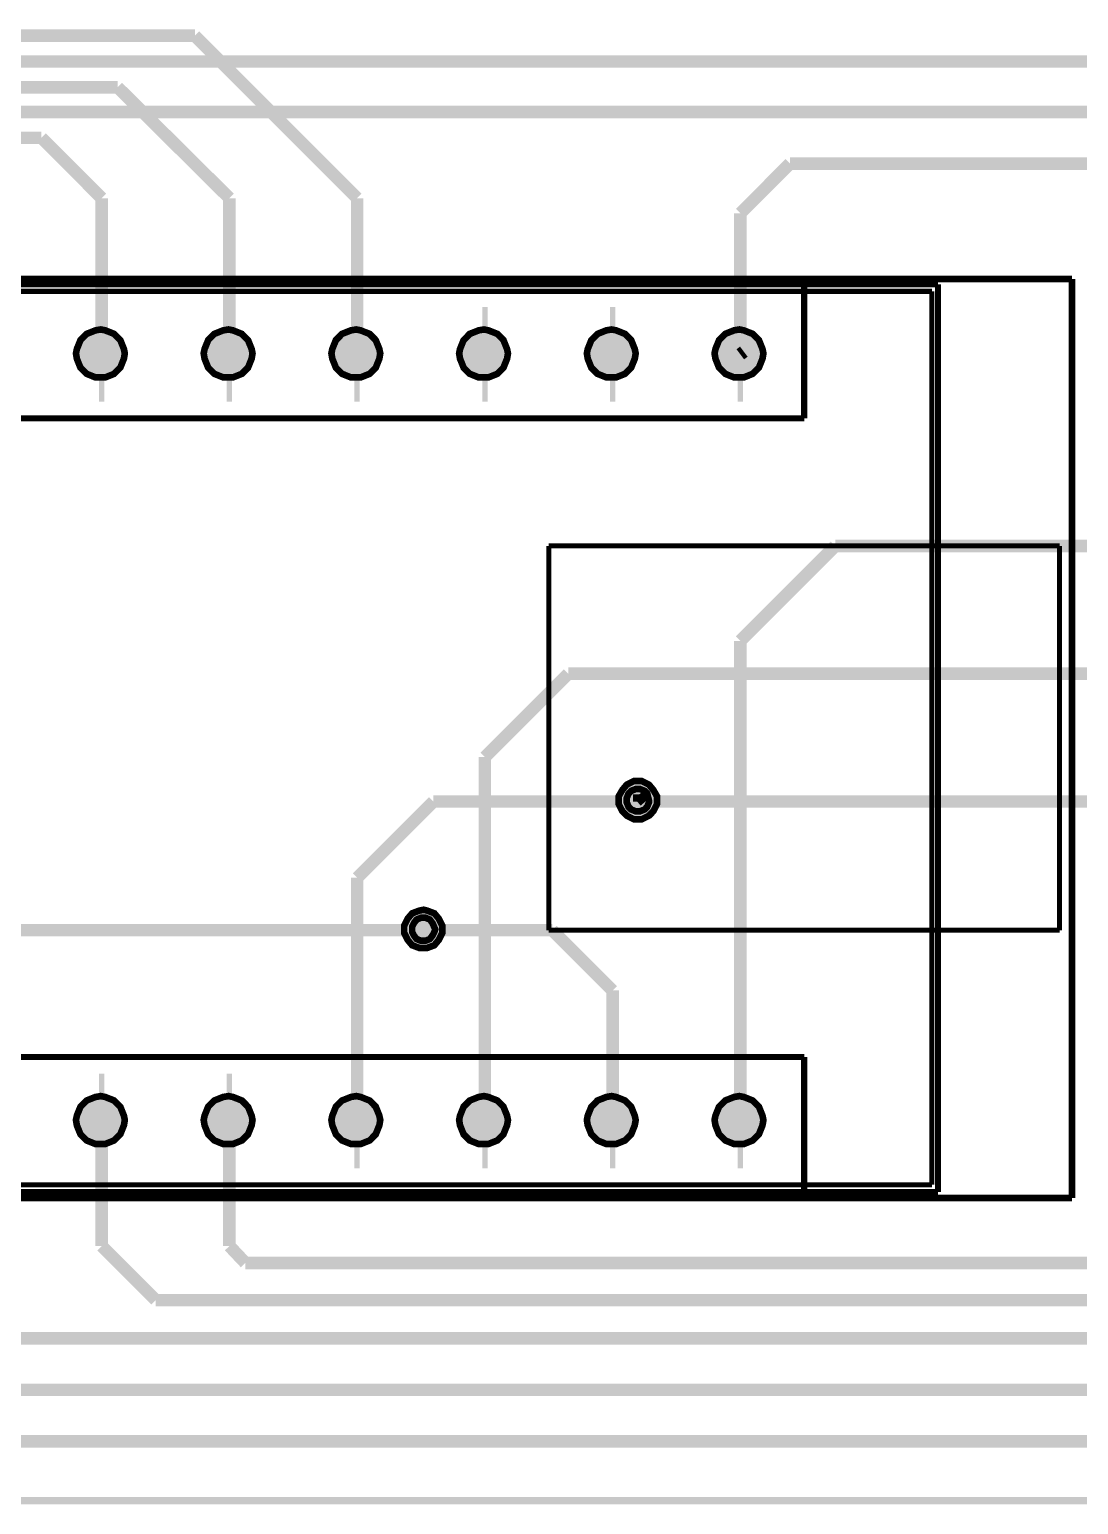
# Model space of a CAD drawing. Header units: millimetres. Extents: x 10 to 287, y 10 to 200.
# Drawn here: x 184.67 to 205.53, y 89.39 to 118.71 of the extents above; entities that cross this region are included whole.
import ezdxf

# ---------------------------------------------------------------- set-up
doc = ezdxf.new("R2010")
doc.units = ezdxf.units.MM
doc.layers.add('H', color=7, linetype='Continuous')
doc.layers.add('P', color=7, linetype='Continuous')

msp = doc.modelspace()

# ---------------------------------------------------------------- hatches: boundary and pattern name
at = {"layer": 'H', "linetype": 'Continuous'}
for points in [[(186.09, 111.778), (186.002, 111.778), (185.826, 111.866), (185.685, 111.989), (185.614, 112.166), (185.614, 112.254), (185.614, 112.36), (185.685, 112.536), (185.826, 112.66), (186.002, 112.73), (186.09, 112.73), (186.178, 112.73), (186.355, 112.66), (186.496, 112.536), (186.567, 112.36), (186.567, 112.254), (186.567, 112.166), (186.496, 111.989), (186.355, 111.866), (186.178, 111.778), (186.09, 111.778)], [(186.09, 111.778), (186.002, 111.778), (185.826, 111.866), (185.685, 111.989), (185.614, 112.166), (185.614, 112.254), (185.614, 112.36), (185.685, 112.536), (185.826, 112.66), (186.002, 112.73), (186.09, 112.73), (186.178, 112.73), (186.355, 112.66), (186.496, 112.536), (186.567, 112.36), (186.567, 112.254), (186.567, 112.166), (186.496, 111.989), (186.355, 111.866), (186.178, 111.778), (186.09, 111.778)], [(188.63, 111.778), (188.524, 111.778), (188.366, 111.866), (188.225, 111.989), (188.154, 112.166), (188.154, 112.254), (188.154, 112.36), (188.225, 112.536), (188.366, 112.66), (188.524, 112.73), (188.63, 112.73), (188.736, 112.73), (188.895, 112.66), (189.036, 112.536), (189.107, 112.36), (189.107, 112.254), (189.107, 112.166), (189.036, 111.989), (188.895, 111.866), (188.736, 111.778), (188.63, 111.778)], [(188.63, 111.778), (188.524, 111.778), (188.366, 111.866), (188.225, 111.989), (188.154, 112.166), (188.154, 112.254), (188.154, 112.36), (188.225, 112.536), (188.366, 112.66), (188.524, 112.73), (188.63, 112.73), (188.736, 112.73), (188.895, 112.66), (189.036, 112.536), (189.107, 112.36), (189.107, 112.254), (189.107, 112.166), (189.036, 111.989), (188.895, 111.866), (188.736, 111.778), (188.63, 111.778)], [(191.17, 111.778), (191.082, 111.778), (190.906, 111.866), (190.765, 111.989), (190.694, 112.166), (190.694, 112.254), (190.694, 112.36), (190.765, 112.536), (190.906, 112.66), (191.082, 112.73), (191.17, 112.73), (191.258, 112.73), (191.435, 112.66), (191.576, 112.536), (191.647, 112.36), (191.647, 112.254), (191.647, 112.166), (191.576, 111.989), (191.435, 111.866), (191.258, 111.778), (191.17, 111.778)], [(191.17, 111.778), (191.082, 111.778), (190.906, 111.866), (190.765, 111.989), (190.694, 112.166), (190.694, 112.254), (190.694, 112.36), (190.765, 112.536), (190.906, 112.66), (191.082, 112.73), (191.17, 112.73), (191.258, 112.73), (191.435, 112.66), (191.576, 112.536), (191.647, 112.36), (191.647, 112.254), (191.647, 112.166), (191.576, 111.989), (191.435, 111.866), (191.258, 111.778), (191.17, 111.778)], [(193.71, 111.778), (193.622, 111.778), (193.446, 111.866), (193.305, 111.989), (193.234, 112.166), (193.234, 112.254), (193.234, 112.36), (193.305, 112.536), (193.446, 112.66), (193.622, 112.73), (193.71, 112.73), (193.816, 112.73), (193.975, 112.66), (194.116, 112.536), (194.187, 112.36), (194.187, 112.254), (194.187, 112.166), (194.116, 111.989), (193.975, 111.866), (193.816, 111.778), (193.71, 111.778)], [(193.71, 111.778), (193.622, 111.778), (193.446, 111.866), (193.305, 111.989), (193.234, 112.166), (193.234, 112.254), (193.234, 112.36), (193.305, 112.536), (193.446, 112.66), (193.622, 112.73), (193.71, 112.73), (193.816, 112.73), (193.975, 112.66), (194.116, 112.536), (194.187, 112.36), (194.187, 112.254), (194.187, 112.166), (194.116, 111.989), (193.975, 111.866), (193.816, 111.778), (193.71, 111.778)], [(196.25, 111.778), (196.144, 111.778), (195.986, 111.866), (195.845, 111.989), (195.774, 112.166), (195.774, 112.254), (195.774, 112.36), (195.845, 112.536), (195.986, 112.66), (196.144, 112.73), (196.25, 112.73), (196.356, 112.73), (196.515, 112.66), (196.656, 112.536), (196.727, 112.36), (196.727, 112.254), (196.727, 112.166), (196.656, 111.989), (196.515, 111.866), (196.356, 111.778), (196.25, 111.778)], [(196.25, 111.778), (196.144, 111.778), (195.986, 111.866), (195.845, 111.989), (195.774, 112.166), (195.774, 112.254), (195.774, 112.36), (195.845, 112.536), (195.986, 112.66), (196.144, 112.73), (196.25, 112.73), (196.356, 112.73), (196.515, 112.66), (196.656, 112.536), (196.727, 112.36), (196.727, 112.254), (196.727, 112.166), (196.656, 111.989), (196.515, 111.866), (196.356, 111.778), (196.25, 111.778)], [(198.79, 111.778), (198.702, 111.778), (198.526, 111.866), (198.385, 111.989), (198.314, 112.166), (198.314, 112.254), (198.314, 112.36), (198.385, 112.536), (198.526, 112.66), (198.702, 112.73), (198.79, 112.73), (198.878, 112.73), (199.055, 112.66), (199.196, 112.536), (199.267, 112.36), (199.267, 112.254), (199.267, 112.166), (199.196, 111.989), (199.055, 111.866), (198.878, 111.778), (198.79, 111.778)], [(198.79, 111.778), (198.702, 111.778), (198.526, 111.866), (198.385, 111.989), (198.314, 112.166), (198.314, 112.254), (198.314, 112.36), (198.385, 112.536), (198.526, 112.66), (198.702, 112.73), (198.79, 112.73), (198.878, 112.73), (199.055, 112.66), (199.196, 112.536), (199.267, 112.36), (199.267, 112.254), (199.267, 112.166), (199.196, 111.989), (199.055, 111.866), (198.878, 111.778), (198.79, 111.778)], [(196.779, 103.011), (196.709, 103.011), (196.568, 103.064), (196.462, 103.17), (196.409, 103.311), (196.391, 103.382), (196.409, 103.452), (196.462, 103.593), (196.568, 103.699), (196.709, 103.752), (196.779, 103.752), (196.85, 103.752), (196.991, 103.699), (197.097, 103.593), (197.15, 103.452), (197.15, 103.382), (197.15, 103.311), (197.097, 103.17), (196.991, 103.064), (196.85, 103.011), (196.779, 103.011)], [(196.779, 103.011), (196.709, 103.011), (196.568, 103.064), (196.462, 103.17), (196.409, 103.311), (196.391, 103.382), (196.409, 103.452), (196.462, 103.593), (196.568, 103.699), (196.709, 103.752), (196.779, 103.752), (196.85, 103.752), (196.991, 103.699), (197.097, 103.593), (197.15, 103.452), (197.15, 103.382), (197.15, 103.311), (197.097, 103.17), (196.991, 103.064), (196.85, 103.011), (196.779, 103.011)], [(196.779, 103.152), (196.727, 103.152), (196.638, 103.188), (196.585, 103.258), (196.55, 103.346), (196.55, 103.434), (196.585, 103.523), (196.638, 103.576), (196.727, 103.611), (196.779, 103.611), (196.815, 103.611), (196.903, 103.576), (196.973, 103.505), (196.991, 103.434), (197.009, 103.382), (196.991, 103.346), (196.973, 103.258), (196.903, 103.188), (196.815, 103.152), (196.779, 103.152)], [(196.779, 103.152), (196.727, 103.152), (196.638, 103.188), (196.585, 103.258), (196.55, 103.346), (196.55, 103.434), (196.585, 103.523), (196.638, 103.576), (196.727, 103.611), (196.779, 103.611), (196.815, 103.611), (196.903, 103.576), (196.973, 103.505), (196.991, 103.434), (197.009, 103.382), (196.991, 103.346), (196.973, 103.258), (196.903, 103.188), (196.815, 103.152), (196.779, 103.152)], [(192.511, 100.436), (192.44, 100.453), (192.299, 100.506), (192.193, 100.612), (192.14, 100.736), (192.14, 100.824), (192.14, 100.894), (192.193, 101.036), (192.299, 101.141), (192.44, 101.194), (192.511, 101.194), (192.581, 101.194), (192.723, 101.141), (192.828, 101.036), (192.881, 100.894), (192.881, 100.824), (192.881, 100.736), (192.828, 100.612), (192.723, 100.506), (192.581, 100.453), (192.511, 100.436)], [(192.511, 100.436), (192.44, 100.453), (192.299, 100.506), (192.193, 100.612), (192.14, 100.736), (192.14, 100.824), (192.14, 100.894), (192.193, 101.036), (192.299, 101.141), (192.44, 101.194), (192.511, 101.194), (192.581, 101.194), (192.723, 101.141), (192.828, 101.036), (192.881, 100.894), (192.881, 100.824), (192.881, 100.736), (192.828, 100.612), (192.723, 100.506), (192.581, 100.453), (192.511, 100.436)], [(192.511, 100.595), (192.458, 100.595), (192.387, 100.63), (192.317, 100.683), (192.282, 100.771), (192.282, 100.824), (192.282, 100.859), (192.317, 100.947), (192.387, 101), (192.458, 101.053), (192.564, 101.053), (192.634, 101), (192.705, 100.947), (192.74, 100.859), (192.74, 100.806), (192.74, 100.771), (192.705, 100.683), (192.634, 100.63), (192.564, 100.595), (192.511, 100.595)], [(192.511, 100.595), (192.458, 100.595), (192.387, 100.63), (192.317, 100.683), (192.282, 100.771), (192.282, 100.824), (192.282, 100.859), (192.317, 100.947), (192.387, 101), (192.458, 101.053), (192.564, 101.053), (192.634, 101), (192.705, 100.947), (192.74, 100.859), (192.74, 100.806), (192.74, 100.771), (192.705, 100.683), (192.634, 100.63), (192.564, 100.595), (192.511, 100.595)], [(186.09, 96.538), (186.002, 96.555), (185.826, 96.626), (185.685, 96.749), (185.614, 96.926), (185.614, 97.014), (185.614, 97.12), (185.685, 97.278), (185.826, 97.42), (186.002, 97.49), (186.09, 97.49), (186.178, 97.49), (186.355, 97.42), (186.496, 97.278), (186.567, 97.12), (186.567, 97.014), (186.567, 96.926), (186.496, 96.749), (186.355, 96.626), (186.178, 96.555), (186.09, 96.538)], [(186.09, 96.538), (186.002, 96.555), (185.826, 96.626), (185.685, 96.749), (185.614, 96.926), (185.614, 97.014), (185.614, 97.12), (185.685, 97.278), (185.826, 97.42), (186.002, 97.49), (186.09, 97.49), (186.178, 97.49), (186.355, 97.42), (186.496, 97.278), (186.567, 97.12), (186.567, 97.014), (186.567, 96.926), (186.496, 96.749), (186.355, 96.626), (186.178, 96.555), (186.09, 96.538)], [(188.63, 96.538), (188.524, 96.555), (188.366, 96.626), (188.225, 96.749), (188.154, 96.926), (188.154, 97.014), (188.154, 97.12), (188.225, 97.278), (188.366, 97.42), (188.524, 97.49), (188.63, 97.49), (188.736, 97.49), (188.895, 97.42), (189.036, 97.278), (189.107, 97.12), (189.107, 97.014), (189.107, 96.926), (189.036, 96.749), (188.895, 96.626), (188.736, 96.555), (188.63, 96.538)], [(188.63, 96.538), (188.524, 96.555), (188.366, 96.626), (188.225, 96.749), (188.154, 96.926), (188.154, 97.014), (188.154, 97.12), (188.225, 97.278), (188.366, 97.42), (188.524, 97.49), (188.63, 97.49), (188.736, 97.49), (188.895, 97.42), (189.036, 97.278), (189.107, 97.12), (189.107, 97.014), (189.107, 96.926), (189.036, 96.749), (188.895, 96.626), (188.736, 96.555), (188.63, 96.538)], [(191.17, 96.538), (191.082, 96.555), (190.906, 96.626), (190.765, 96.749), (190.694, 96.926), (190.694, 97.014), (190.694, 97.12), (190.765, 97.278), (190.906, 97.42), (191.082, 97.49), (191.17, 97.49), (191.258, 97.49), (191.435, 97.42), (191.576, 97.278), (191.647, 97.12), (191.647, 97.014), (191.647, 96.926), (191.576, 96.749), (191.435, 96.626), (191.258, 96.555), (191.17, 96.538)], [(191.17, 96.538), (191.082, 96.555), (190.906, 96.626), (190.765, 96.749), (190.694, 96.926), (190.694, 97.014), (190.694, 97.12), (190.765, 97.278), (190.906, 97.42), (191.082, 97.49), (191.17, 97.49), (191.258, 97.49), (191.435, 97.42), (191.576, 97.278), (191.647, 97.12), (191.647, 97.014), (191.647, 96.926), (191.576, 96.749), (191.435, 96.626), (191.258, 96.555), (191.17, 96.538)], [(193.71, 96.538), (193.622, 96.555), (193.446, 96.626), (193.305, 96.749), (193.234, 96.926), (193.234, 97.014), (193.234, 97.12), (193.305, 97.278), (193.446, 97.42), (193.622, 97.49), (193.71, 97.49), (193.816, 97.49), (193.975, 97.42), (194.116, 97.278), (194.187, 97.12), (194.187, 97.014), (194.187, 96.926), (194.116, 96.749), (193.975, 96.626), (193.816, 96.555), (193.71, 96.538)], [(193.71, 96.538), (193.622, 96.555), (193.446, 96.626), (193.305, 96.749), (193.234, 96.926), (193.234, 97.014), (193.234, 97.12), (193.305, 97.278), (193.446, 97.42), (193.622, 97.49), (193.71, 97.49), (193.816, 97.49), (193.975, 97.42), (194.116, 97.278), (194.187, 97.12), (194.187, 97.014), (194.187, 96.926), (194.116, 96.749), (193.975, 96.626), (193.816, 96.555), (193.71, 96.538)], [(196.25, 96.538), (196.144, 96.555), (195.986, 96.626), (195.845, 96.749), (195.774, 96.926), (195.774, 97.014), (195.774, 97.12), (195.845, 97.278), (195.986, 97.42), (196.144, 97.49), (196.25, 97.49), (196.356, 97.49), (196.515, 97.42), (196.656, 97.278), (196.727, 97.12), (196.727, 97.014), (196.727, 96.926), (196.656, 96.749), (196.515, 96.626), (196.356, 96.555), (196.25, 96.538)], [(196.25, 96.538), (196.144, 96.555), (195.986, 96.626), (195.845, 96.749), (195.774, 96.926), (195.774, 97.014), (195.774, 97.12), (195.845, 97.278), (195.986, 97.42), (196.144, 97.49), (196.25, 97.49), (196.356, 97.49), (196.515, 97.42), (196.656, 97.278), (196.727, 97.12), (196.727, 97.014), (196.727, 96.926), (196.656, 96.749), (196.515, 96.626), (196.356, 96.555), (196.25, 96.538)], [(198.79, 96.538), (198.702, 96.555), (198.526, 96.626), (198.385, 96.749), (198.314, 96.926), (198.314, 97.014), (198.314, 97.12), (198.385, 97.278), (198.526, 97.42), (198.702, 97.49), (198.79, 97.49), (198.878, 97.49), (199.055, 97.42), (199.196, 97.278), (199.267, 97.12), (199.267, 97.014), (199.267, 96.926), (199.196, 96.749), (199.055, 96.626), (198.878, 96.555), (198.79, 96.538)], [(198.79, 96.538), (198.702, 96.555), (198.526, 96.626), (198.385, 96.749), (198.314, 96.926), (198.314, 97.014), (198.314, 97.12), (198.385, 97.278), (198.526, 97.42), (198.702, 97.49), (198.79, 97.49), (198.878, 97.49), (199.055, 97.42), (199.196, 97.278), (199.267, 97.12), (199.267, 97.014), (199.267, 96.926), (199.196, 96.749), (199.055, 96.626), (198.878, 96.555), (198.79, 96.538)]]:
    msp.add_hatch(color=256, dxfattribs=at).paths.add_polyline_path(points)

# ---------------------------------------------------------------- linework, layer by layer
at = {"layer": 'P'}
for points, const_width in [([(187.96, 118.586), (145.785, 118.586)], 0.25), ([(187.96, 118.586), (145.785, 118.586)], 0.25), ([(191.188, 115.358), (187.96, 118.586)], 0.25), ([(191.188, 115.358), (187.96, 118.586)], 0.25), ([(224.525, 118.075), (172.455, 118.075)], 0.25), ([(224.525, 118.075), (172.455, 118.075)], 0.25), ([(186.425, 117.563), (144.78, 117.563)], 0.25), ([(186.425, 117.563), (144.78, 117.563)], 0.25), ([(188.648, 115.358), (186.425, 117.563)], 0.25), ([(188.648, 115.358), (186.425, 117.563)], 0.25), ([(219.146, 117.069), (176.477, 117.069)], 0.25), ([(219.146, 117.069), (176.477, 117.069)], 0.25), ([(184.908, 116.558), (143.757, 116.558)], 0.25), ([(184.908, 116.558), (143.757, 116.558)], 0.25), ([(186.108, 115.358), (184.908, 116.558)], 0.25), ([(186.108, 115.358), (184.908, 116.558)], 0.25), ([(199.796, 116.046), (198.808, 115.058)], 0.25), ([(199.796, 116.046), (198.808, 115.058)], 0.25), ([(217.417, 116.046), (199.796, 116.046)], 0.25), ([(217.417, 116.046), (199.796, 116.046)], 0.25), ([(186.108, 112.254), (186.108, 115.358)], 0.25), ([(186.108, 112.254), (186.108, 115.358)], 0.25), ([(188.648, 112.254), (188.648, 115.358)], 0.25), ([(188.648, 112.254), (188.648, 115.358)], 0.25), ([(191.188, 112.254), (191.188, 115.358)], 0.25), ([(191.188, 112.254), (191.188, 115.358)], 0.25), ([(198.808, 115.058), (198.808, 112.254)], 0.25), ([(198.808, 115.058), (198.808, 112.254)], 0.25), ([(205.405, 113.753), (159.191, 113.753)], 0.132), ([(205.405, 113.753), (159.191, 113.753)], 0.132), ([(205.405, 113.753), (205.405, 95.479)], 0.132), ([(205.405, 113.753), (205.405, 95.479)], 0.132), ([(202.741, 113.647), (159.297, 113.647)], 0.12), ([(202.741, 113.647), (159.297, 113.647)], 0.12), ([(159.438, 113.506), (202.618, 113.506)], 0.1), ([(159.438, 113.506), (202.618, 113.506)], 0.1), ([(200.078, 110.984), (200.078, 113.647)], 0.12), ([(200.078, 110.984), (200.078, 113.647)], 0.12), ([(202.618, 113.506), (202.618, 95.744)], 0.1), ([(202.618, 113.506), (202.618, 95.744)], 0.1), ([(202.741, 95.603), (202.741, 113.647)], 0.12), ([(202.741, 95.603), (202.741, 113.647)], 0.12), ([(186.055, 112.254), (186.161, 112.254)], 1.878), ([(186.055, 112.254), (186.161, 112.254)], 1.878), ([(188.595, 112.254), (188.701, 112.254)], 1.878), ([(188.595, 112.254), (188.701, 112.254)], 1.878), ([(191.135, 112.254), (191.241, 112.254)], 1.878), ([(191.135, 112.254), (191.241, 112.254)], 1.878), ([(193.675, 112.254), (193.781, 112.254)], 1.878), ([(193.675, 112.254), (193.781, 112.254)], 1.878), ([(196.215, 112.254), (196.321, 112.254)], 1.878), ([(196.215, 112.254), (196.321, 112.254)], 1.878), ([(198.755, 112.254), (198.861, 112.254)], 1.878), ([(198.755, 112.254), (198.861, 112.254)], 1.878), ([(186.567, 112.272), (186.549, 112.36), (186.478, 112.536), (186.355, 112.66), (186.178, 112.73), (186.09, 112.748), (185.984, 112.73), (185.808, 112.66), (185.685, 112.536), (185.614, 112.36), (185.596, 112.272), (185.614, 112.166), (185.685, 111.989), (185.808, 111.866), (185.984, 111.795), (186.09, 111.795), (186.178, 111.795), (186.355, 111.866), (186.478, 111.989), (186.549, 112.166), (186.567, 112.272), (186.567, 112.272)], 0.132), ([(186.567, 112.272), (186.549, 112.36), (186.478, 112.536), (186.355, 112.66), (186.178, 112.73), (186.09, 112.748), (185.984, 112.73), (185.808, 112.66), (185.685, 112.536), (185.614, 112.36), (185.596, 112.272), (185.614, 112.166), (185.685, 111.989), (185.808, 111.866), (185.984, 111.795), (186.09, 111.795), (186.178, 111.795), (186.355, 111.866), (186.478, 111.989), (186.549, 112.166), (186.567, 112.272), (186.567, 112.272)], 0.132), ([(189.107, 112.272), (189.089, 112.36), (189.018, 112.536), (188.895, 112.66), (188.718, 112.73), (188.63, 112.748), (188.524, 112.73), (188.348, 112.66), (188.225, 112.536), (188.154, 112.36), (188.136, 112.272), (188.154, 112.166), (188.225, 111.989), (188.348, 111.866), (188.524, 111.795), (188.63, 111.795), (188.718, 111.795), (188.895, 111.866), (189.018, 111.989), (189.089, 112.166), (189.107, 112.272), (189.107, 112.272)], 0.132), ([(189.107, 112.272), (189.089, 112.36), (189.018, 112.536), (188.895, 112.66), (188.718, 112.73), (188.63, 112.748), (188.524, 112.73), (188.348, 112.66), (188.225, 112.536), (188.154, 112.36), (188.136, 112.272), (188.154, 112.166), (188.225, 111.989), (188.348, 111.866), (188.524, 111.795), (188.63, 111.795), (188.718, 111.795), (188.895, 111.866), (189.018, 111.989), (189.089, 112.166), (189.107, 112.272), (189.107, 112.272)], 0.132), ([(191.647, 112.272), (191.629, 112.36), (191.558, 112.536), (191.435, 112.66), (191.258, 112.73), (191.17, 112.748), (191.064, 112.73), (190.888, 112.66), (190.765, 112.536), (190.694, 112.36), (190.676, 112.272), (190.694, 112.166), (190.765, 111.989), (190.888, 111.866), (191.064, 111.795), (191.17, 111.795), (191.258, 111.795), (191.435, 111.866), (191.558, 111.989), (191.629, 112.166), (191.647, 112.272), (191.647, 112.272)], 0.132), ([(191.647, 112.272), (191.629, 112.36), (191.558, 112.536), (191.435, 112.66), (191.258, 112.73), (191.17, 112.748), (191.064, 112.73), (190.888, 112.66), (190.765, 112.536), (190.694, 112.36), (190.676, 112.272), (190.694, 112.166), (190.765, 111.989), (190.888, 111.866), (191.064, 111.795), (191.17, 111.795), (191.258, 111.795), (191.435, 111.866), (191.558, 111.989), (191.629, 112.166), (191.647, 112.272), (191.647, 112.272)], 0.132), ([(194.187, 112.272), (194.169, 112.36), (194.098, 112.536), (193.975, 112.66), (193.798, 112.73), (193.71, 112.748), (193.604, 112.73), (193.428, 112.66), (193.305, 112.536), (193.234, 112.36), (193.216, 112.272), (193.234, 112.166), (193.305, 111.989), (193.428, 111.866), (193.604, 111.795), (193.71, 111.795), (193.798, 111.795), (193.975, 111.866), (194.098, 111.989), (194.169, 112.166), (194.187, 112.272), (194.187, 112.272)], 0.132), ([(194.187, 112.272), (194.169, 112.36), (194.098, 112.536), (193.975, 112.66), (193.798, 112.73), (193.71, 112.748), (193.604, 112.73), (193.428, 112.66), (193.305, 112.536), (193.234, 112.36), (193.216, 112.272), (193.234, 112.166), (193.305, 111.989), (193.428, 111.866), (193.604, 111.795), (193.71, 111.795), (193.798, 111.795), (193.975, 111.866), (194.098, 111.989), (194.169, 112.166), (194.187, 112.272), (194.187, 112.272)], 0.132), ([(196.727, 112.272), (196.709, 112.36), (196.638, 112.536), (196.515, 112.66), (196.338, 112.73), (196.25, 112.748), (196.144, 112.73), (195.968, 112.66), (195.845, 112.536), (195.774, 112.36), (195.756, 112.272), (195.774, 112.166), (195.845, 111.989), (195.968, 111.866), (196.144, 111.795), (196.25, 111.795), (196.338, 111.795), (196.515, 111.866), (196.638, 111.989), (196.709, 112.166), (196.727, 112.272), (196.727, 112.272)], 0.132), ([(196.727, 112.272), (196.709, 112.36), (196.638, 112.536), (196.515, 112.66), (196.338, 112.73), (196.25, 112.748), (196.144, 112.73), (195.968, 112.66), (195.845, 112.536), (195.774, 112.36), (195.756, 112.272), (195.774, 112.166), (195.845, 111.989), (195.968, 111.866), (196.144, 111.795), (196.25, 111.795), (196.338, 111.795), (196.515, 111.866), (196.638, 111.989), (196.709, 112.166), (196.727, 112.272), (196.727, 112.272)], 0.132), ([(199.267, 112.272), (199.249, 112.36), (199.178, 112.536), (199.055, 112.66), (198.878, 112.73), (198.79, 112.748), (198.684, 112.73), (198.508, 112.66), (198.385, 112.536), (198.314, 112.36), (198.296, 112.272), (198.314, 112.166), (198.385, 111.989), (198.508, 111.866), (198.684, 111.795), (198.79, 111.795), (198.878, 111.795), (199.055, 111.866), (199.178, 111.989), (199.249, 112.166), (199.267, 112.272), (199.267, 112.272)], 0.132), ([(199.267, 112.272), (199.249, 112.36), (199.178, 112.536), (199.055, 112.66), (198.878, 112.73), (198.79, 112.748), (198.684, 112.73), (198.508, 112.66), (198.385, 112.536), (198.314, 112.36), (198.296, 112.272), (198.314, 112.166), (198.385, 111.989), (198.508, 111.866), (198.684, 111.795), (198.79, 111.795), (198.878, 111.795), (199.055, 111.866), (199.178, 111.989), (199.249, 112.166), (199.267, 112.272), (199.267, 112.272)], 0.132), ([(198.878, 112.307), (198.808, 112.254)], 0.25), ([(198.878, 112.307), (198.808, 112.254)], 0.25), ([(161.978, 110.984), (200.078, 110.984)], 0.12), ([(161.978, 110.984), (200.078, 110.984)], 0.12), ([(194.998, 100.806), (194.998, 108.444)], 0.1), ([(194.998, 108.444), (205.158, 108.444)], 0.1), ([(194.998, 100.806), (194.998, 108.444)], 0.1), ([(194.998, 108.444), (205.158, 108.444)], 0.1), ([(200.695, 108.444), (198.808, 106.557)], 0.25), ([(200.695, 108.444), (198.808, 106.557)], 0.25), ([(223.926, 108.444), (200.695, 108.444)], 0.25), ([(223.926, 108.444), (200.695, 108.444)], 0.25), ([(205.158, 108.444), (205.158, 100.806)], 0.1), ([(205.158, 108.444), (205.158, 100.806)], 0.1), ([(198.808, 106.557), (198.808, 97.014)], 0.25), ([(198.808, 106.557), (198.808, 97.014)], 0.25), ([(193.728, 104.246), (195.386, 105.904)], 0.25), ([(193.728, 104.246), (195.386, 105.904)], 0.25), ([(195.386, 105.904), (207.751, 105.904)], 0.25), ([(195.386, 105.904), (207.751, 105.904)], 0.25), ([(193.728, 97.014), (193.728, 104.246)], 0.25), ([(193.728, 97.014), (193.728, 104.246)], 0.25), ([(197.15, 103.382), (197.15, 103.47), (197.079, 103.593), (196.991, 103.699), (196.85, 103.77), (196.762, 103.77), (196.691, 103.77), (196.55, 103.699), (196.462, 103.593), (196.391, 103.47), (196.391, 103.382), (196.391, 103.311), (196.462, 103.17), (196.55, 103.082), (196.691, 103.011), (196.762, 103.011), (196.85, 103.011), (196.991, 103.082), (197.079, 103.17), (197.15, 103.311), (197.15, 103.382), (197.15, 103.382)], 0.132), ([(197.15, 103.382), (197.15, 103.47), (197.079, 103.593), (196.991, 103.699), (196.85, 103.77), (196.762, 103.77), (196.691, 103.77), (196.55, 103.699), (196.462, 103.593), (196.391, 103.47), (196.391, 103.382), (196.391, 103.311), (196.462, 103.17), (196.55, 103.082), (196.691, 103.011), (196.762, 103.011), (196.85, 103.011), (196.991, 103.082), (197.079, 103.17), (197.15, 103.311), (197.15, 103.382), (197.15, 103.382)], 0.132), ([(196.991, 103.382), (196.956, 103.523), (196.903, 103.576), (196.815, 103.611), (196.727, 103.611), (196.638, 103.576), (196.585, 103.523), (196.55, 103.434), (196.55, 103.346), (196.585, 103.258), (196.638, 103.205), (196.727, 103.17), (196.815, 103.17), (196.903, 103.205), (196.956, 103.258), (196.991, 103.346), (196.991, 103.382), (196.991, 103.382)], 0.132), ([(196.991, 103.382), (196.956, 103.523), (196.903, 103.576), (196.815, 103.611), (196.727, 103.611), (196.638, 103.576), (196.585, 103.523), (196.55, 103.434), (196.55, 103.346), (196.585, 103.258), (196.638, 103.205), (196.727, 103.17), (196.815, 103.17), (196.903, 103.205), (196.956, 103.258), (196.991, 103.346), (196.991, 103.382), (196.991, 103.382)], 0.132), ([(196.921, 103.364), (196.797, 103.505)], 0.25), ([(196.797, 103.364), (196.797, 103.505)], 0.25), ([(196.921, 103.364), (196.797, 103.505)], 0.25), ([(196.797, 103.364), (196.797, 103.505)], 0.25), ([(192.705, 103.364), (191.188, 101.847)], 0.25), ([(192.705, 103.364), (191.188, 101.847)], 0.25), ([(196.797, 103.364), (192.705, 103.364)], 0.25), ([(196.797, 103.364), (192.705, 103.364)], 0.25), ([(223.926, 103.364), (196.921, 103.364)], 0.25), ([(223.926, 103.364), (196.921, 103.364)], 0.25), ([(191.188, 101.847), (191.188, 97.014)], 0.25), ([(191.188, 101.847), (191.188, 97.014)], 0.25), ([(192.881, 100.824), (192.881, 100.894), (192.811, 101.036), (192.723, 101.141), (192.581, 101.194), (192.511, 101.212), (192.423, 101.194), (192.282, 101.141), (192.193, 101.036), (192.123, 100.894), (192.123, 100.824), (192.123, 100.753), (192.193, 100.612), (192.282, 100.506), (192.423, 100.453), (192.511, 100.453), (192.581, 100.453), (192.723, 100.506), (192.811, 100.612), (192.881, 100.753), (192.881, 100.824), (192.881, 100.824)], 0.132), ([(192.881, 100.824), (192.881, 100.894), (192.811, 101.036), (192.723, 101.141), (192.581, 101.194), (192.511, 101.212), (192.423, 101.194), (192.282, 101.141), (192.193, 101.036), (192.123, 100.894), (192.123, 100.824), (192.123, 100.753), (192.193, 100.612), (192.282, 100.506), (192.423, 100.453), (192.511, 100.453), (192.581, 100.453), (192.723, 100.506), (192.811, 100.612), (192.881, 100.753), (192.881, 100.824), (192.881, 100.824)], 0.132), ([(138.165, 100.806), (192.528, 100.806)], 0.25), ([(138.165, 100.806), (192.528, 100.806)], 0.25), ([(192.74, 100.824), (192.687, 100.947), (192.634, 101.018), (192.546, 101.053), (192.458, 101.053), (192.37, 101.018), (192.317, 100.947), (192.282, 100.877), (192.282, 100.771), (192.317, 100.7), (192.37, 100.63), (192.458, 100.595), (192.546, 100.595), (192.634, 100.63), (192.687, 100.7), (192.723, 100.771), (192.74, 100.824), (192.74, 100.824)], 0.132), ([(192.74, 100.824), (192.687, 100.947), (192.634, 101.018), (192.546, 101.053), (192.458, 101.053), (192.37, 101.018), (192.317, 100.947), (192.282, 100.877), (192.282, 100.771), (192.317, 100.7), (192.37, 100.63), (192.458, 100.595), (192.546, 100.595), (192.634, 100.63), (192.687, 100.7), (192.723, 100.771), (192.74, 100.824), (192.74, 100.824)], 0.132), ([(192.528, 100.806), (195.068, 100.806)], 0.25), ([(192.528, 100.806), (195.068, 100.806)], 0.25), ([(195.068, 100.806), (196.268, 99.607)], 0.25), ([(195.068, 100.806), (196.268, 99.607)], 0.25), ([(205.158, 100.806), (194.998, 100.806)], 0.1), ([(205.158, 100.806), (194.998, 100.806)], 0.1), ([(196.268, 99.607), (196.268, 97.014)], 0.25), ([(196.268, 99.607), (196.268, 97.014)], 0.25), ([(164.518, 98.284), (200.078, 98.284)], 0.12), ([(164.518, 98.284), (200.078, 98.284)], 0.12), ([(200.078, 98.284), (200.078, 95.603)], 0.12), ([(200.078, 98.284), (200.078, 95.603)], 0.12), ([(186.055, 97.014), (186.161, 97.014)], 1.878), ([(186.055, 97.014), (186.161, 97.014)], 1.878), ([(188.595, 97.014), (188.701, 97.014)], 1.878), ([(188.595, 97.014), (188.701, 97.014)], 1.878), ([(191.135, 97.014), (191.241, 97.014)], 1.878), ([(191.135, 97.014), (191.241, 97.014)], 1.878), ([(193.675, 97.014), (193.781, 97.014)], 1.878), ([(193.675, 97.014), (193.781, 97.014)], 1.878), ([(196.215, 97.014), (196.321, 97.014)], 1.878), ([(196.215, 97.014), (196.321, 97.014)], 1.878), ([(198.755, 97.014), (198.861, 97.014)], 1.878), ([(198.755, 97.014), (198.861, 97.014)], 1.878), ([(186.567, 97.032), (186.549, 97.12), (186.478, 97.296), (186.355, 97.42), (186.178, 97.49), (186.09, 97.508), (185.984, 97.49), (185.808, 97.42), (185.685, 97.296), (185.614, 97.12), (185.596, 97.032), (185.614, 96.926), (185.685, 96.749), (185.808, 96.626), (185.984, 96.555), (186.09, 96.555), (186.178, 96.555), (186.355, 96.626), (186.478, 96.749), (186.549, 96.926), (186.567, 97.032), (186.567, 97.032)], 0.132), ([(186.567, 97.032), (186.549, 97.12), (186.478, 97.296), (186.355, 97.42), (186.178, 97.49), (186.09, 97.508), (185.984, 97.49), (185.808, 97.42), (185.685, 97.296), (185.614, 97.12), (185.596, 97.032), (185.614, 96.926), (185.685, 96.749), (185.808, 96.626), (185.984, 96.555), (186.09, 96.555), (186.178, 96.555), (186.355, 96.626), (186.478, 96.749), (186.549, 96.926), (186.567, 97.032), (186.567, 97.032)], 0.132), ([(189.107, 97.032), (189.089, 97.12), (189.018, 97.296), (188.895, 97.42), (188.718, 97.49), (188.63, 97.508), (188.524, 97.49), (188.348, 97.42), (188.225, 97.296), (188.154, 97.12), (188.136, 97.032), (188.154, 96.926), (188.225, 96.749), (188.348, 96.626), (188.524, 96.555), (188.63, 96.555), (188.718, 96.555), (188.895, 96.626), (189.018, 96.749), (189.089, 96.926), (189.107, 97.032), (189.107, 97.032)], 0.132), ([(189.107, 97.032), (189.089, 97.12), (189.018, 97.296), (188.895, 97.42), (188.718, 97.49), (188.63, 97.508), (188.524, 97.49), (188.348, 97.42), (188.225, 97.296), (188.154, 97.12), (188.136, 97.032), (188.154, 96.926), (188.225, 96.749), (188.348, 96.626), (188.524, 96.555), (188.63, 96.555), (188.718, 96.555), (188.895, 96.626), (189.018, 96.749), (189.089, 96.926), (189.107, 97.032), (189.107, 97.032)], 0.132), ([(191.647, 97.032), (191.629, 97.12), (191.558, 97.296), (191.435, 97.42), (191.258, 97.49), (191.17, 97.508), (191.064, 97.49), (190.888, 97.42), (190.765, 97.296), (190.694, 97.12), (190.676, 97.032), (190.694, 96.926), (190.765, 96.749), (190.888, 96.626), (191.064, 96.555), (191.17, 96.555), (191.258, 96.555), (191.435, 96.626), (191.558, 96.749), (191.629, 96.926), (191.647, 97.032), (191.647, 97.032)], 0.132), ([(191.647, 97.032), (191.629, 97.12), (191.558, 97.296), (191.435, 97.42), (191.258, 97.49), (191.17, 97.508), (191.064, 97.49), (190.888, 97.42), (190.765, 97.296), (190.694, 97.12), (190.676, 97.032), (190.694, 96.926), (190.765, 96.749), (190.888, 96.626), (191.064, 96.555), (191.17, 96.555), (191.258, 96.555), (191.435, 96.626), (191.558, 96.749), (191.629, 96.926), (191.647, 97.032), (191.647, 97.032)], 0.132), ([(194.187, 97.032), (194.169, 97.12), (194.098, 97.296), (193.975, 97.42), (193.798, 97.49), (193.71, 97.508), (193.604, 97.49), (193.428, 97.42), (193.305, 97.296), (193.234, 97.12), (193.216, 97.032), (193.234, 96.926), (193.305, 96.749), (193.428, 96.626), (193.604, 96.555), (193.71, 96.555), (193.798, 96.555), (193.975, 96.626), (194.098, 96.749), (194.169, 96.926), (194.187, 97.032), (194.187, 97.032)], 0.132), ([(194.187, 97.032), (194.169, 97.12), (194.098, 97.296), (193.975, 97.42), (193.798, 97.49), (193.71, 97.508), (193.604, 97.49), (193.428, 97.42), (193.305, 97.296), (193.234, 97.12), (193.216, 97.032), (193.234, 96.926), (193.305, 96.749), (193.428, 96.626), (193.604, 96.555), (193.71, 96.555), (193.798, 96.555), (193.975, 96.626), (194.098, 96.749), (194.169, 96.926), (194.187, 97.032), (194.187, 97.032)], 0.132), ([(196.727, 97.032), (196.709, 97.12), (196.638, 97.296), (196.515, 97.42), (196.338, 97.49), (196.25, 97.508), (196.144, 97.49), (195.968, 97.42), (195.845, 97.296), (195.774, 97.12), (195.756, 97.032), (195.774, 96.926), (195.845, 96.749), (195.968, 96.626), (196.144, 96.555), (196.25, 96.555), (196.338, 96.555), (196.515, 96.626), (196.638, 96.749), (196.709, 96.926), (196.727, 97.032), (196.727, 97.032)], 0.132), ([(196.727, 97.032), (196.709, 97.12), (196.638, 97.296), (196.515, 97.42), (196.338, 97.49), (196.25, 97.508), (196.144, 97.49), (195.968, 97.42), (195.845, 97.296), (195.774, 97.12), (195.756, 97.032), (195.774, 96.926), (195.845, 96.749), (195.968, 96.626), (196.144, 96.555), (196.25, 96.555), (196.338, 96.555), (196.515, 96.626), (196.638, 96.749), (196.709, 96.926), (196.727, 97.032), (196.727, 97.032)], 0.132), ([(199.267, 97.032), (199.249, 97.12), (199.178, 97.296), (199.055, 97.42), (198.878, 97.49), (198.79, 97.508), (198.684, 97.49), (198.508, 97.42), (198.385, 97.296), (198.314, 97.12), (198.296, 97.032), (198.314, 96.926), (198.385, 96.749), (198.508, 96.626), (198.684, 96.555), (198.79, 96.555), (198.878, 96.555), (199.055, 96.626), (199.178, 96.749), (199.249, 96.926), (199.267, 97.032), (199.267, 97.032)], 0.132), ([(199.267, 97.032), (199.249, 97.12), (199.178, 97.296), (199.055, 97.42), (198.878, 97.49), (198.79, 97.508), (198.684, 97.49), (198.508, 97.42), (198.385, 97.296), (198.314, 97.12), (198.296, 97.032), (198.314, 96.926), (198.385, 96.749), (198.508, 96.626), (198.684, 96.555), (198.79, 96.555), (198.878, 96.555), (199.055, 96.626), (199.178, 96.749), (199.249, 96.926), (199.267, 97.032), (199.267, 97.032)], 0.132), ([(186.108, 94.527), (186.108, 97.014)], 0.25), ([(186.108, 94.527), (186.108, 97.014)], 0.25), ([(188.965, 96.679), (188.648, 97.014)], 0.25), ([(188.648, 94.527), (188.648, 97.014)], 0.25), ([(188.965, 96.679), (188.648, 97.014)], 0.25), ([(188.648, 94.527), (188.648, 97.014)], 0.25), ([(202.618, 95.744), (160.708, 95.744)], 0.1), ([(202.618, 95.744), (160.708, 95.744)], 0.1), ([(164.518, 95.603), (202.741, 95.603)], 0.12), ([(164.518, 95.603), (202.741, 95.603)], 0.12), ([(159.191, 95.479), (205.405, 95.479)], 0.132), ([(159.191, 95.479), (205.405, 95.479)], 0.132), ([(187.184, 93.451), (186.108, 94.527)], 0.25), ([(187.184, 93.451), (186.108, 94.527)], 0.25), ([(188.965, 94.192), (188.648, 94.527)], 0.25), ([(188.965, 94.192), (188.648, 94.527)], 0.25), ([(205.722, 94.192), (188.965, 94.192)], 0.25), ([(205.722, 94.192), (188.965, 94.192)], 0.25), ([(213.536, 93.451), (187.184, 93.451)], 0.25), ([(213.536, 93.451), (187.184, 93.451)], 0.25), ([(215.441, 92.692), (174.713, 92.692)], 0.25), ([(215.441, 92.692), (174.713, 92.692)], 0.25), ([(217.047, 91.669), (180.393, 91.669)], 0.25), ([(217.047, 91.669), (180.393, 91.669)], 0.25), ([(218.563, 90.646), (174.237, 90.646)], 0.25), ([(218.563, 90.646), (174.237, 90.646)], 0.25), ([(216.976, 89.464), (166.952, 89.464)], 0.15), ([(216.976, 89.464), (166.952, 89.464)], 0.15)]:
    msp.add_lwpolyline(points, dxfattribs=dict(at, const_width=const_width))

doc.saveas('drawing.dxf')
